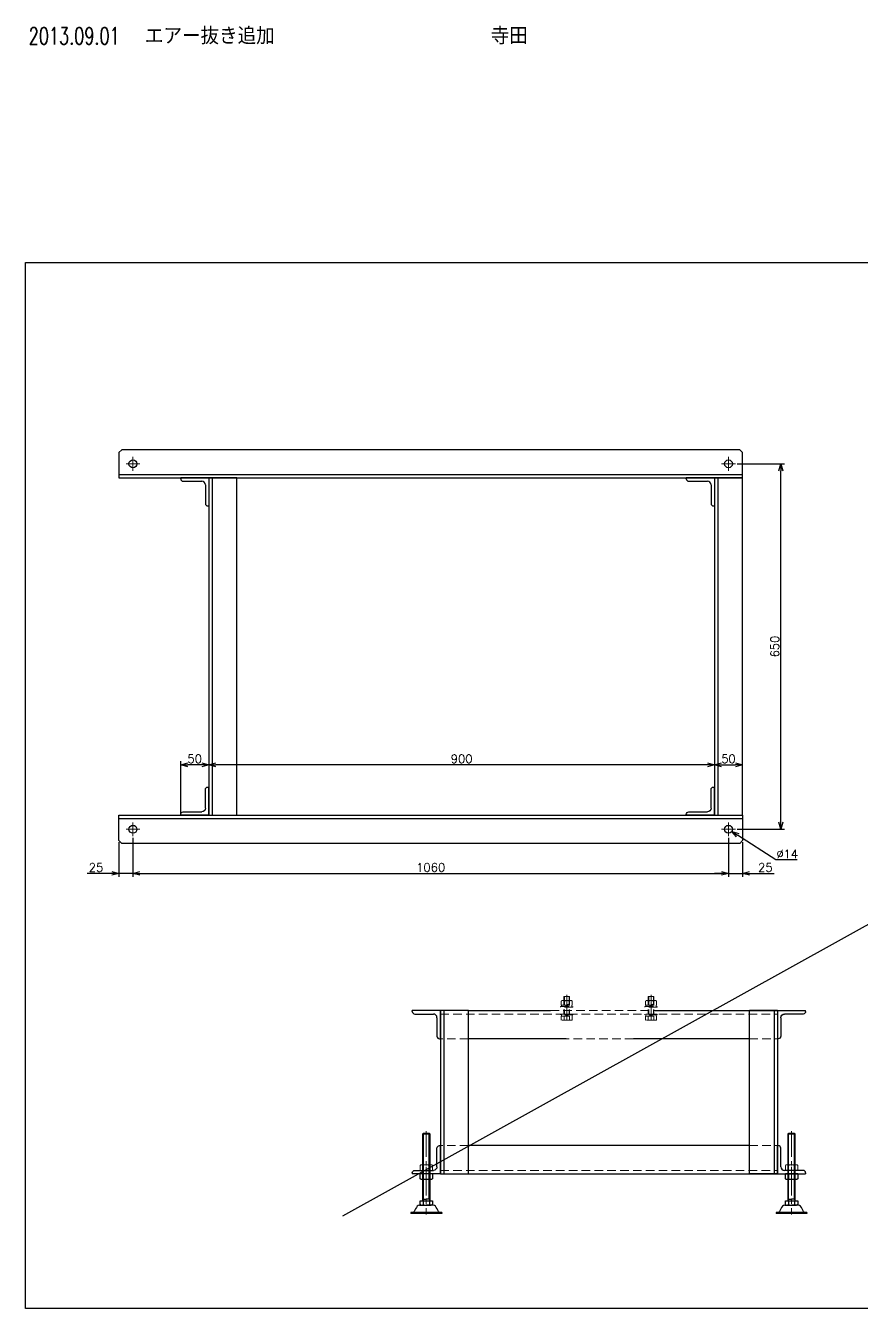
# Model space of a CAD drawing. Header units: millimetres. Extents: x 0 to 38884, y -3675 to 8056.
# Drawn here: x 552 to 2040, y -2296 to -15 of the extents above; entities that cross this region are included whole.
import ezdxf

# ---------------------------------------------------------------- set-up
doc = ezdxf.new("R2010")
doc.units = ezdxf.units.MM
doc.header["$LTSCALE"] = 2.4
doc.header["$PDMODE"] = 99
doc.header["$PDSIZE"] = 1
doc.linetypes.add('CENTER2', pattern=[28.575, 19.05, -3.175, 3.175, -3.175])
doc.linetypes.add('HIDDEN', pattern=[9.525, 6.35, -3.175])
for name, color, linetype, lineweight in [('04_HIDDEN', 2, 'HIDDEN', 13), ('05_CENTER', 4, 'CENTER2', 13), ('08_DIM', 3, 'Continuous', 13), ('90_FRAME', 5, 'Continuous', 35)]:
    doc.layers.add(name, color=color, linetype=linetype, lineweight=lineweight)
doc.layers.add('10_DRAFT', color=8, linetype='Continuous', lineweight=0, plot=False)
doc.styles.add('KSS_TXT', font='txt.shx', dxfattribs={"bigfont": 'extfont2.shx'})
doc.styles.add('KSS_TXT_L', font='txt.shx', dxfattribs={"height": 3, "bigfont": 'extfont2.shx'})
doc.styles.get("Standard").update_dxf_attribs({"font": 'txt.shx', "bigfont": 'extfont2.shx'})
doc.dimstyles.new('KSS_DIM', dxfattribs={"dimscale": 2, "dimtxt": 3, "dimasz": 2.5, "dimexe": 1.25, "dimexo": 0.625, "dimtad": 1, "dimdsep": 46, "dimtxsty": 'KSS_TXT', "dimblk": 'OPEN30', "dimcen": 0, "dimazin": 2, "dimtfac": 0.75, "dimtmove": 0, "dimatfit": 3, "dimldrblk": 'OPEN30', "dimfxl": 1.25, "dimtolj": 1, "dimarcsym": 0})
doc.dimstyles.new('KSS_DIM$3', dxfattribs={"dimscale": 2, "dimtxt": 3, "dimasz": 2.5, "dimexe": 1.25, "dimexo": 0.625, "dimtad": 1, "dimtih": 1, "dimtoh": 1, "dimdsep": 46, "dimtxsty": 'KSS_TXT', "dimblk": 'OPEN30', "dimcen": 0, "dimazin": 2, "dimtfac": 0.75, "dimtofl": 0, "dimtmove": 0, "dimatfit": 3, "dimldrblk": 'OPEN30', "dimfxl": 1.25, "dimtolj": 1, "dimarcsym": 0})

# ---------------------------------------------------------------- blocks, each defined once
blk = doc.blocks.new('A$C2E193E39_1')
at = {"color": 0}
for p, q in [((-11, -8.9), (-11, 0)), ((11, 0), (-11, 0)), ((-5.5, 0), (-5.5, -8.9)), ((5.5, 0), (5.5, -8.9)), ((11, 0), (11, -8.9)), ((-9.943487, -9.509978), (-11, -8.9)), ((8.1147, -10), (-8.114701, -10)), ((11, -8.9), (9.943486, -9.509979))]:
    blk.add_line(p, q, dxfattribs=at)
for centre, radius, start, end in [((-8.114701, -6.342428), 3.657572, 240.000003, 315.632817), ((0, 4.3), 14.3, 247.380133, 292.619864), ((8.1147, -6.342428), 3.657572, 224.367189, 299.999997)]:
    blk.add_arc(centre, radius, start, end, dxfattribs=at)
blk = doc.blocks.new('KC-1275-A-4a_1')
at = {"color": 0}
for p, q in [((-6, 142.1), (-5.1, 143)), ((-6, 142.1), (6, 142.1)), ((-6, 25.5), (-6, 142.1)), ((-5.1, 25.5), (-5.1, 143)), ((-5.1, 143), (5.1, 143)), ((5.1, 25.5), (5.1, 143)), ((5.1, 143), (6, 142.1)), ((6, 142.1), (6, 25.5)), ((-11, 23), (11, 23)), ((-11, 16.1), (-11, 23)), ((-6, 23.5), (-6, 25.5)), ((-5.1, 25.5), (-6, 23.9)), ((-5.5, 23), (-5.5, 16.1)), ((-5.1, 25.5), (0, 25.5)), ((5.1, 25.5), (0, 25.5)), ((5.1, 25.5), (6, 23.9)), ((5.5, 23), (5.5, 16.1)), ((6, 25.5), (6, 23.5)), ((11, 23), (11, 16.1)), ((-27.5, 2), (-27.5, 0)), ((27.5, 2), (-27.5, 2)), ((27.5, 0), (-27.5, 0)), ((-12.1, 15), (0, 15)), ((-9.9, 15.5), (-11, 16.1)), ((-8.1, 15), (7.8, 15)), ((12.1, 15), (0, 15)), ((11, 16.1), (9.9, 15.5)), ((27.5, 2), (27.5, 0))]:
    blk.add_line(p, q, dxfattribs=at)
for centre, radius, start, end in [((-6.5, 23.5), 0.5, 270, 0), ((6.5, 23.5), 0.5, 180, 270), ((-24.3, 5), 3, 270, 335.5609), ((24, -16.9), 50, 143.2455, 155.5609), ((-12.1, 10), 5, 90, 143.2455), ((-8.1, 18.7), 3.66, 240, 315.6328), ((0, 29.3), 14.3, 247.3801, 292.6199), ((8.1, 18.7), 3.66, 224.3672, 300), ((12.1, 10), 5, 36.7545, 90), ((-24, -16.9), 50, 24.4391, 36.7545), ((24.3, 5), 3, 204.4391, 270)]:
    blk.add_arc(centre, radius, start, end, dxfattribs=at)
at = {"layer": '05_CENTER', "color": 0}
blk.add_line((0, 146.8), (0, -1.8), dxfattribs=at)
at = {"color": 0}
blk.add_blockref('A$C2E193E39_1', (0, 71), dxfattribs=at)
at = {"layer": '04_HIDDEN', "color": 0, "xscale": -1, "rotation": 180}
blk.add_blockref('A$C2E193E39_1', (0, 77), dxfattribs=at)
blk = doc.blocks.new('_Open30')
at = {"color": 0, "linetype": 'ByBlock', "lineweight": -2}
for p, q in [((-1, 0.27), (0, 0)), ((0, 0), (-1, -0.27)), ((0, 0), (-1, 0))]:
    blk.add_line(p, q, dxfattribs=at)
blk = doc.blocks.new('*D424')
at = {"layer": '08_DIM', "color": 0, "lineweight": -2, "transparency": 16777216}
for p, q in [((1887, -1498.5), (1819.3, -1454.6)), ((1925.1, -1498.5), (1887, -1498.5))]:
    blk.add_line(p, q, dxfattribs=at)
at = {"layer": 'Defpoints', "color": 0, "transparency": 16777216}
for p in [(1797.1, -1440.2), (1808.8, -1447.8)]:
    blk.add_point(p, dxfattribs=at)
at = {"layer": '08_DIM', "color": 0, "lineweight": -2, "transparency": 16777216, "xscale": 12.5, "yscale": 12.5, "zscale": 12.5, "rotation": 147.028334307197}
blk.add_blockref('_Open30', (1808.8, -1447.8), dxfattribs=at)
at = {"layer": '08_DIM', "color": 0, "transparency": 16777216, "insert": (1907.6, -1487.9), "char_height": 15, "attachment_point": 5, "style": 'KSS_TXT'}
blk.add_mtext('\\A1;%%C14', dxfattribs=at)
blk = doc.blocks.new('*D425')
at = {"layer": '08_DIM', "color": 0, "lineweight": -2, "transparency": 16777216}
for p, q in [((828, -1415.9), (828, -1323.1)), ((865.5, -1329.4), (840.5, -1329.4)), ((878, -1329.1), (878, -1335.6))]:
    blk.add_line(p, q, dxfattribs=at)
at = {"layer": 'Defpoints', "color": 0, "transparency": 16777216}
for p in [(828, -1329.4), (878, -1326), (828, -1419)]:
    blk.add_point(p, dxfattribs=at)
at = {"layer": '08_DIM', "color": 0, "lineweight": -2, "transparency": 16777216, "xscale": 12.5, "yscale": 12.5, "zscale": 12.5, "rotation": 180}
blk.add_blockref('_Open30', (828, -1329.4), dxfattribs=at)
at = {"layer": '08_DIM', "color": 0, "lineweight": -2, "transparency": 16777216, "xscale": 12.5, "yscale": 12.5, "zscale": 12.5}
blk.add_blockref('_Open30', (878, -1329.4), dxfattribs=at)
at = {"layer": '08_DIM', "color": 0, "transparency": 16777216, "insert": (853, -1318.7), "char_height": 15, "attachment_point": 5, "style": 'KSS_TXT'}
blk.add_mtext('\\A1;50', dxfattribs=at)
blk = doc.blocks.new('*D426')
at = {"layer": '08_DIM', "color": 0, "lineweight": -2, "transparency": 16777216}
for p, q in [((878, -1322.1), (878, -1335.5)), ((1778, -1322.1), (1778, -1335.5)), ((1765.5, -1329.3), (890.5, -1329.3))]:
    blk.add_line(p, q, dxfattribs=at)
at = {"layer": 'Defpoints', "color": 0, "transparency": 16777216}
for p in [(878, -1319), (1778, -1319), (878, -1329.3)]:
    blk.add_point(p, dxfattribs=at)
at = {"layer": '08_DIM', "color": 0, "lineweight": -2, "transparency": 16777216, "xscale": 12.5, "yscale": 12.5, "zscale": 12.5, "rotation": 180}
blk.add_blockref('_Open30', (878, -1329.3), dxfattribs=at)
at = {"layer": '08_DIM', "color": 0, "lineweight": -2, "transparency": 16777216, "xscale": 12.5, "yscale": 12.5, "zscale": 12.5}
blk.add_blockref('_Open30', (1778, -1329.3), dxfattribs=at)
at = {"layer": '08_DIM', "color": 0, "transparency": 16777216, "insert": (1328, -1318.7), "char_height": 15, "attachment_point": 5, "style": 'KSS_TXT'}
blk.add_mtext('\\A1;900', dxfattribs=at)
blk = doc.blocks.new('*D427')
at = {"layer": '08_DIM', "color": 0, "lineweight": -2, "transparency": 16777216}
for p, q in [((1828, -1365.9), (1828, -1323)), ((1778, -1324.7), (1778, -1335.5)), ((1790.5, -1329.3), (1815.5, -1329.3))]:
    blk.add_line(p, q, dxfattribs=at)
at = {"layer": 'Defpoints', "color": 0, "transparency": 16777216}
for p in [(1778, -1321.6), (1828, -1329.3), (1828, -1369)]:
    blk.add_point(p, dxfattribs=at)
at = {"layer": '08_DIM', "color": 0, "lineweight": -2, "transparency": 16777216, "xscale": 12.5, "yscale": 12.5, "zscale": 12.5, "rotation": 180}
blk.add_blockref('_Open30', (1778, -1329.3), dxfattribs=at)
at = {"layer": '08_DIM', "color": 0, "lineweight": -2, "transparency": 16777216, "xscale": 12.5, "yscale": 12.5, "zscale": 12.5}
blk.add_blockref('_Open30', (1828, -1329.3), dxfattribs=at)
at = {"layer": '08_DIM', "color": 0, "transparency": 16777216, "insert": (1803, -1318.7), "char_height": 15, "attachment_point": 5, "style": 'KSS_TXT'}
blk.add_mtext('\\A1;50', dxfattribs=at)
blk = doc.blocks.new('*D428')
at = {"layer": '08_DIM', "color": 0, "lineweight": -2, "transparency": 16777216}
for p, q in [((1818.4, -794), (1902.4, -794)), ((1896.2, -1431.5), (1896.2, -806.5)), ((1818.4, -1444), (1902.4, -1444))]:
    blk.add_line(p, q, dxfattribs=at)
at = {"layer": 'Defpoints', "color": 0, "transparency": 16777216}
for p in [(1815.3, -794), (1896.2, -794), (1815.3, -1444)]:
    blk.add_point(p, dxfattribs=at)
at = {"layer": '08_DIM', "color": 0, "lineweight": -2, "transparency": 16777216, "xscale": 12.5, "yscale": 12.5, "zscale": 12.5}
for p, rotation in [((1896.2, -794), 90), ((1896.2, -1444), 270)]:
    blk.add_blockref('_Open30', p, dxfattribs=dict(at, rotation=rotation))
at = {"layer": '08_DIM', "color": 0, "transparency": 16777216, "insert": (1885.5, -1119), "char_height": 15, "attachment_point": 5, "rotation": 90, "style": 'KSS_TXT'}
blk.add_mtext('\\A1;650', dxfattribs=at)
blk = doc.blocks.new('*D429')
at = {"layer": '08_DIM', "color": 0, "lineweight": -2, "transparency": 16777216}
for p, q in [((1803, -1459.4), (1803, -1528.7)), ((1828, -1467.1), (1828, -1528.7)), ((1790.5, -1522.5), (1778, -1522.5)), ((1803, -1522.5), (1828, -1522.5)), ((1840.5, -1522.5), (1884.2, -1522.5))]:
    blk.add_line(p, q, dxfattribs=at)
at = {"layer": 'Defpoints', "color": 0, "transparency": 16777216}
for p in [(1803, -1456.3), (1828, -1464), (1828, -1522.5)]:
    blk.add_point(p, dxfattribs=at)
at = {"layer": '08_DIM', "color": 0, "lineweight": -2, "transparency": 16777216, "xscale": 12.5, "yscale": 12.5, "zscale": 12.5}
blk.add_blockref('_Open30', (1803, -1522.5), dxfattribs=at)
at = {"layer": '08_DIM', "color": 0, "lineweight": -2, "transparency": 16777216, "xscale": 12.5, "yscale": 12.5, "zscale": 12.5, "rotation": 180}
blk.add_blockref('_Open30', (1828, -1522.5), dxfattribs=at)
at = {"layer": '08_DIM', "color": 0, "transparency": 16777216, "insert": (1868.6, -1511.9), "char_height": 15, "attachment_point": 5, "style": 'KSS_TXT'}
blk.add_mtext('\\A1;25', dxfattribs=at)
blk = doc.blocks.new('*D430')
at = {"layer": '08_DIM', "color": 0, "lineweight": -2, "transparency": 16777216}
for p, q in [((743, -1459.4), (743, -1528.7)), ((1803, -1459.4), (1803, -1528.7)), ((755.5, -1522.5), (1790.5, -1522.5))]:
    blk.add_line(p, q, dxfattribs=at)
at = {"layer": 'Defpoints', "color": 0, "transparency": 16777216}
for p in [(743, -1456.3), (1803, -1456.3), (1803, -1522.5)]:
    blk.add_point(p, dxfattribs=at)
at = {"layer": '08_DIM', "color": 0, "lineweight": -2, "transparency": 16777216, "xscale": 12.5, "yscale": 12.5, "zscale": 12.5, "rotation": 180}
blk.add_blockref('_Open30', (743, -1522.5), dxfattribs=at)
at = {"layer": '08_DIM', "color": 0, "lineweight": -2, "transparency": 16777216, "xscale": 12.5, "yscale": 12.5, "zscale": 12.5}
blk.add_blockref('_Open30', (1803, -1522.5), dxfattribs=at)
at = {"layer": '08_DIM', "color": 0, "transparency": 16777216, "insert": (1273, -1511.9), "char_height": 15, "attachment_point": 5, "style": 'KSS_TXT'}
blk.add_mtext('\\A1;1060', dxfattribs=at)
blk = doc.blocks.new('*D431')
at = {"layer": '08_DIM', "color": 0, "lineweight": -2, "transparency": 16777216}
for p, q in [((743, -1459.4), (743, -1528.7)), ((718, -1467.1), (718, -1528.7)), ((705.5, -1522.5), (661.7, -1522.5)), ((743, -1522.5), (718, -1522.5)), ((755.5, -1522.5), (768, -1522.5))]:
    blk.add_line(p, q, dxfattribs=at)
at = {"layer": 'Defpoints', "color": 0, "transparency": 16777216}
for p in [(743, -1456.3), (718, -1464), (718, -1522.5)]:
    blk.add_point(p, dxfattribs=at)
at = {"layer": '08_DIM', "color": 0, "lineweight": -2, "transparency": 16777216, "xscale": 12.5, "yscale": 12.5, "zscale": 12.5}
blk.add_blockref('_Open30', (718, -1522.5), dxfattribs=at)
at = {"layer": '08_DIM', "color": 0, "lineweight": -2, "transparency": 16777216, "xscale": 12.5, "yscale": 12.5, "zscale": 12.5, "rotation": 180}
blk.add_blockref('_Open30', (743, -1522.5), dxfattribs=at)
at = {"layer": '08_DIM', "color": 0, "transparency": 16777216, "insert": (677.3, -1511.9), "char_height": 15, "attachment_point": 5, "style": 'KSS_TXT'}
blk.add_mtext('\\A1;25', dxfattribs=at)
blk = doc.blocks.new('KK015066_54_5_1')
for p, q in [((1.5, 50), (0, 50)), ((0, 0), (0, 50)), ((6, 12.5), (6, 45.5)), ((0, 0), (50, 0)), ((45.5, 6), (12.5, 6)), ((50, 1.5), (50, 0))]:
    blk.add_line(p, q)
for centre, radius, start, end in [((1.5, 45.5), 4.5, 0, 90), ((12.5, 12.5), 6.5, 180, 270), ((45.5, 1.5), 4.5, 0, 90)]:
    blk.add_arc(centre, radius, start, end)
at = {"flags": 3}
blk.add_attdef('PARAM', (0, 0), '', height=1, dxfattribs=at)
blk = doc.blocks.new('A$C1E0E4AAD_1')
at = {"color": 0}
for p, q in [((-160, 606), (950, 606)), ((6, 600), (6, 0)), ((906, 600), (906, 0)), ((-160, -6), (950, -6))]:
    blk.add_line(p, q, dxfattribs=at)
for points in [[(-160, 600), (950, 600), (950, 645), (945, 650), (-155, 650), (-160, 645)], [(50, 600), (0, 600), (0, 0), (50, 0)], [(950, 600), (900, 600), (900, 0), (950, 0)], [(-160, 0), (950, 0), (950, -45), (945, -50), (-155, -50), (-160, -45)]]:
    blk.add_lwpolyline(points, close=True, dxfattribs=at)
for centre in [(-135, 625), (925, 625), (-135, -25), (925, -25)]:
    blk.add_circle(centre, 7, dxfattribs=at)
at = {"layer": '05_CENTER'}
for p, q in [((-122.7, 625), (-147.3, 625)), ((-135, 637.3), (-135, 612.7)), ((912.7, 625), (937.3, 625)), ((925, 637.3), (925, 612.7)), ((-135, -37.3), (-135, -12.7)), ((925, -37.3), (925, -12.7)), ((-122.7, -25), (-147.3, -25)), ((912.7, -25), (937.3, -25))]:
    blk.add_line(p, q, dxfattribs=at)
at = {"color": 0, "rotation": 180}
for p in [(0, 600), (900, 600)]:
    blk.add_blockref('KK015066_54_5_1', p, dxfattribs=at)
at = {"color": 0, "xscale": -1}
for p in [(0, 0), (900, 0)]:
    blk.add_blockref('KK015066_54_5_1', p, dxfattribs=at)
blk = doc.blocks.new('M10Nza_1_1_1')
at = {"color": 0}
for p, q in [((-9.8, 4), (-9.8, 10.7)), ((-9.8, 4), (9.8, 4)), ((-9.2, 1.5), (-9.2, 4)), ((-7.3, 12), (7.4, 12)), ((-4.9, 4), (-4.9, 10.7)), ((0, 1.5), (-2.5, 4)), ((0, 4), (2.5, 1.5)), ((4.9, 10.7), (4.9, 4)), ((9.2, 4), (9.2, 1.5)), ((9.8, 10.7), (9.8, 4))]:
    blk.add_line(p, q, dxfattribs=at)
at = {"color": 0, "linetype": 'CENTER2'}
blk.add_line((0, 12), (0, 0), dxfattribs=at)
at = {"color": 0}
blk.add_lwpolyline([(-11, 1.5), (11, 1.5), (11, 0), (-11, 0)], close=True, dxfattribs=at)
for centre, radius, start, end in [((-7.3, 9.1), 2.94, 33.626, 146.374), ((0, 2.2), 9.8, 60, 120), ((7.4, 9.1), 2.94, 33.626, 146.374)]:
    blk.add_arc(centre, radius, start, end, dxfattribs=at)
at = {"layer": '10_DRAFT', "style": 'KSS_TXT'}
blk.add_text('M10', height=1.25, dxfattribs=at).set_placement((0.3, 4.1))
blk = doc.blocks.new('A$C1A3C2C0C_1_1_1')
at = {"color": 0}
for p, q in [((-11, 1.5), (11, 1.5)), ((-11, 1.5), (-11, 0)), ((-9.8, 11), (9.8, 11)), ((-9.8, 4), (-9.8, 11)), ((9.8, 4), (-9.8, 4)), ((-9.3, 4), (-9.3, 1.5)), ((-4.9, 4), (-4.9, 11)), ((0, 1.5), (-2.5, 4)), ((0, 4), (2.5, 1.5)), ((4.9, 4), (4.9, 11)), ((9.2, 1.5), (9.2, 4)), ((9.8, 4), (9.8, 11)), ((11, 0), (11, 1.5)), ((-11, 0), (11, 0))]:
    blk.add_line(p, q, dxfattribs=at)
at = {"color": 0, "linetype": 'CENTER2'}
blk.add_line((0, -34), (0, 14), dxfattribs=at)
at = {"color": 0, "linetype": 'HIDDEN'}
for p, q in [((-5, -31), (-5, 0)), ((-4.2, -31), (-4.2, 0)), ((4.2, -31), (4.2, 0)), ((5, -31), (5, 0)), ((-5, -31), (5, -31))]:
    blk.add_line(p, q, dxfattribs=at)
at = {"layer": '10_DRAFT', "style": 'KSS_TXT_L'}
blk.add_text('BT-M10x35L,SW,PW', height=0.3, dxfattribs=at).set_placement((5.1, 10.7))
blk = doc.blocks.new('A$C6B493D28_1')
at = {"color": 0}
for p, q in [((-375, -50), (-375, 0)), ((-325, 0), (-179, 0)), ((7.6, 0), (175, 0)), ((-369, 0), (-369, -290)), ((219, 0), (219, -290)), ((-150.8, -50), (-325, -50)), ((175, -50), (-31.2, -50)), ((175, -240), (-325, -240)), ((-325, -290), (175, -290))]:
    blk.add_line(p, q, dxfattribs=at)
for p, q in [((225, 0), (175, 0)), ((175, -290), (225, -290))]:
    blk.add_line(p, q)
for points in [[(-325, 0), (-375, 0), (-375, -290), (-325, -290)], [(175, 0), (225, 0), (225, -290), (175, -290)]]:
    blk.add_lwpolyline(points, close=True, dxfattribs=at)
at = {"layer": '04_HIDDEN'}
for p, q in [((-179, 0), (7.6, 0)), ((175, 0), (175, -50)), ((-375, -6), (225, -6)), ((-325, -50), (-375, -50)), ((-31.2, -50), (-150.8, -50)), ((175, -50), (225, -50)), ((-325, -240), (-375, -240)), ((175, -240), (225, -240)), ((-375, -284), (225, -284))]:
    blk.add_line(p, q, dxfattribs=at)
at = {"layer": '05_CENTER'}
for p, q in [((-150, -12.4), (-150, 6.4)), ((0, -12.4), (0, 6.4)), ((-400, -296.4), (-400, -277.6)), ((250, -296.4), (250, -277.6))]:
    blk.add_line(p, q, dxfattribs=at)
at = {"color": 0, "rotation": 180}
blk.add_blockref('KK015066_54_5_1', (-375, 0), dxfattribs=at)
at = {"color": 0, "xscale": -1, "rotation": 180}
blk.add_blockref('KK015066_54_5_1', (225, 0), dxfattribs=at)
at = {"color": 0, "xscale": -1}
blk.add_blockref('KK015066_54_5_1', (-375, -290), dxfattribs=at)
at = {"color": 0}
blk.add_blockref('KK015066_54_5_1', (225, -290), dxfattribs=at)

msp = doc.modelspace()

# ---------------------------------------------------------------- linework, layer by layer
at = {"color": 3}
msp.add_line((3525.4832, -795.6422), (1116.0881, -2131.9051), dxfattribs=at)
msp.add_lwpolyline([(552.0321, -436.2229), (4392.4125, -436.2229), (4392.4125, -2296.0183), (552.0321, -2296.0183)], close=True)

# ---------------------------------------------------------------- block references
for name, p in [('A$C1E0E4AAD_1', (877.9711, -1419.0125)), ('A$C6B493D28_1', (1665.1783, -1766.5797))]:
    msp.add_blockref(name, p)
at = {"color": 4}
for p in [(1265.1783, -2127.5797), (1915.1783, -2127.5797)]:
    msp.add_blockref('KC-1275-A-4a_1', p, dxfattribs=at)
at = {"layer": '04_HIDDEN', "rotation": 180}
for p in [(1515.1783, -1772.5797), (1665.1783, -1772.5797)]:
    msp.add_blockref('A$C1A3C2C0C_1_1_1', p, dxfattribs=at)
at = {"layer": '04_HIDDEN'}
for p in [(1515.1783, -1760.5797), (1665.1783, -1760.5797)]:
    msp.add_blockref('M10Nza_1_1_1', p, dxfattribs=at)

# ---------------------------------------------------------------- texts
at = {"layer": '90_FRAME', "color": 3, "lineweight": 13, "width": 0.7}
msp.add_text('2013.09.01', height=30, dxfattribs=at).set_placement((557.507, -47.9974))
at = {"layer": '90_FRAME', "color": 3, "lineweight": 13}
for s, p in [('エアー抜き追加', (764.3186, -47.9974)), ('寺田', (1379.9213, -47.9974))]:
    msp.add_text(s, height=30, dxfattribs=at).set_placement(p)

# ---------------------------------------------------------------- dimensions: what is measured, and where the dimension line sits
at = {"layer": '08_DIM'}
dim = msp.add_linear_dim(base=(1896.174, -794.0125), p1=(1815.2581, -1444.0125), p2=(1815.2581, -794.0125), angle=90, dimstyle='KSS_DIM', override={"dimscale": 5, "dimarcsym": 1}, dxfattribs=at)
dim.commit()
dim.dimension.update_dxf_attribs({"geometry": '*D428', "text_midpoint": (1885.5386, -1119.0125)})
for base, p1, p2, picture, middle in [((827.9711, -1329.3593), (877.9711, -1325.9986), (827.9711, -1419.0125), '*D425', (852.9711, -1318.7239)), ((1827.9711, -1329.2952), (1777.9711, -1321.5938), (1827.9711, -1369.0125), '*D427', (1802.9711, -1318.6598)), ((717.9711, -1522.4887), (742.9711, -1456.2996), (717.9711, -1464.0125), '*D431', (677.3461, -1511.8533)), ((1827.9711, -1522.4887), (1802.9711, -1456.2996), (1827.9711, -1464.0125), '*D429', (1868.5961, -1511.8533))]:
    dim = msp.add_linear_dim(base=base, p1=p1, p2=p2, dimstyle='KSS_DIM', override={"dimscale": 5, "dimarcsym": 1}, dxfattribs=at)
    dim.commit()
    dim.dimension.update_dxf_attribs({"geometry": picture, "text_midpoint": middle})
at = {"layer": '08_DIM', "color": 6}
for base, p1, p2, picture, middle in [((877.9711, -1329.2952), (1777.9711, -1318.9519), (877.9711, -1318.9519), '*D426', (1327.9711, -1318.6702)), ((1802.9711, -1522.4887), (742.9711, -1456.2996), (1802.9711, -1456.2996), '*D430', (1272.9711, -1511.8637))]:
    dim = msp.add_linear_dim(base=base, p1=p1, p2=p2, dimstyle='KSS_DIM', override={"dimscale": 5, "dimarcsym": 1}, dxfattribs=at)
    dim.commit()
    dim.dimension.update_dxf_attribs({"geometry": picture, "text_midpoint": middle})
at = {"layer": '08_DIM'}
dim = msp.add_diameter_dim_2p(p1=(1797.0985, -1440.2029), p2=(1808.8436, -1447.8221), dimstyle='KSS_DIM$3', override={"dimscale": 5, "dimpost": '%%C<>', "dimarcsym": 1}, dxfattribs=at)
dim.commit()
dim.dimension.update_dxf_attribs({"geometry": '*D424', "text_midpoint": (1907.6036, -1498.5086), "dimtype": 163})

doc.saveas('drawing.dxf')
